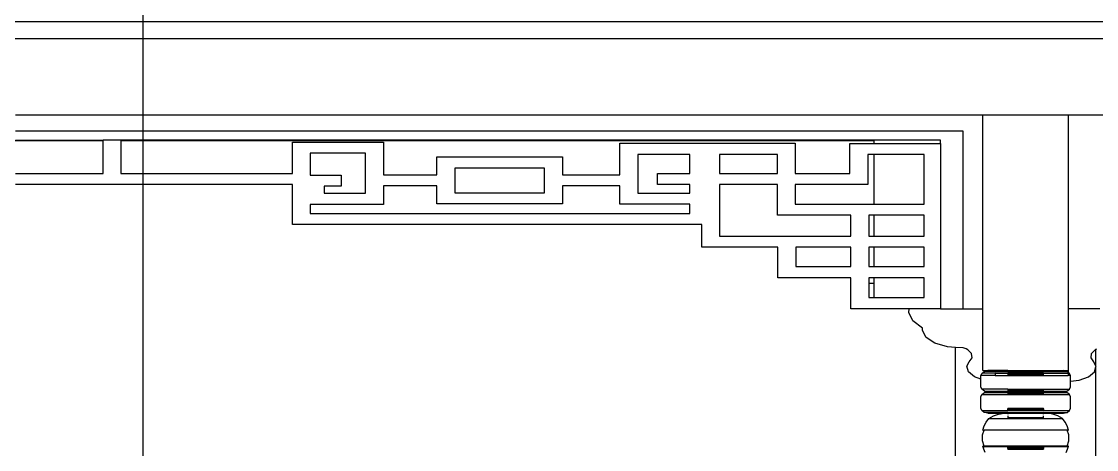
# Model space of a CAD drawing. Extents: x -24961 to 905641, y -154323 to 635957.
# Drawn here: x 409160 to 411422, y -140608 to -139708 of the extents above; entities that cross this region are included whole.
import ezdxf

# ---------------------------------------------------------------- set-up
doc = ezdxf.new("R2010")
doc.units = 0
doc.header["$LTSCALE"] = 1000
doc.header["$MEASUREMENT"] = 0
doc.layers.add('DIM_IDEN', color=3, linetype='Continuous')
doc.layers.add('DOTE', color=1, linetype='Continuous')

msp = doc.modelspace()

# ---------------------------------------------------------------- linework, layer by layer
for p, q in [((428053.6, -139744.5), (402953.6, -139744.5)), ((411182.8, -139904.5), (409146.8, -139904.5)), ((411182.8, -140312.1), (411182.8, -139904.5)), ((411362.8, -139904.5), (411182.8, -139904.5)), ((411362.8, -140312.1), (411362.8, -139904.5)), ((413410, -139904.5), (411362.8, -139904.5)), ((411141.2, -139938.6), (409146.8, -139938.6)), ((411141.2, -140312.1), (411141.2, -139938.6)), ((408961.9, -139957.9), (409331.6, -139957.9)), ((409146.8, -139957.4), (409331.6, -139957.4)), ((409331.6, -139957.9), (409331.6, -139957.4)), ((409369, -139957.4), (409331.6, -139957.4)), ((409331.6, -140027.3), (409331.6, -139957.9)), ((409369, -139957.4), (409369, -139957.9)), ((410953.6, -139957.4), (409369, -139957.4)), ((409369, -139957.9), (410953.6, -139957.9)), ((409369, -139957.9), (409369, -140027.3)), ((409729.8, -139961.5), (409921.2, -139961.5)), ((409729.8, -140027.3), (409729.8, -139961.5)), ((409921.2, -139961.5), (409921.2, -140030.1)), ((410419, -139963.7), (410787.9, -139963.7)), ((410419, -140030.1), (410419, -139963.7)), ((410787.9, -139963.7), (410787.9, -140027.2)), ((410903.1, -140027.2), (410903.1, -139964.2)), ((410903.1, -139964.2), (410953.6, -139964.2)), ((410953.6, -139957.4), (410953.6, -139957.9)), ((411093.4, -139957.4), (410953.6, -139957.4)), ((410953.6, -139957.9), (410953.6, -139964.2)), ((410953.6, -139964.2), (411093.4, -139964.2)), ((411093.4, -139964.2), (411093.4, -139957.4)), ((411093.4, -139964.2), (411093.4, -140312.1)), ((409767.2, -139984.9), (409767.2, -140030.9)), ((409883.8, -139984.9), (409767.2, -139984.9)), ((409883.8, -140069), (409883.8, -139984.9)), ((410033.9, -139992.4), (410297.8, -139992.4)), ((410033.9, -140030.1), (410033.9, -139992.4)), ((410297.8, -139992.4), (410297.8, -140030.1)), ((410456.4, -139987.1), (410456.4, -140068.4)), ((410565.8, -139987.1), (410456.4, -139987.1)), ((410565.8, -140027.2), (410565.8, -139987.1)), ((410628.8, -139987.1), (410628.8, -140027.2)), ((410750.5, -139987.1), (410628.8, -139987.1)), ((410750.5, -140027.2), (410750.5, -139987.1)), ((410940.5, -139987.7), (410940.5, -140050.6)), ((410953.6, -139987.7), (410940.5, -139987.7)), ((410953.6, -139987.7), (410953.6, -140091.6)), ((411059.5, -139987.7), (410953.6, -139987.7)), ((411059.5, -140091.6), (411059.5, -139987.7)), ((410071.3, -140015.9), (410071.3, -140067.7)), ((410260.4, -140015.9), (410071.3, -140015.9)), ((410260.4, -140067.7), (410260.4, -140015.9)), ((409146.8, -140027.3), (409331.6, -140027.3)), ((409369, -140027.3), (409729.8, -140027.3)), ((409767.2, -140030.9), (409832.7, -140030.9)), ((409832.7, -140030.9), (409832.7, -140054.3)), ((409921.2, -140030.1), (410033.9, -140030.1)), ((410297.8, -140030.1), (410419, -140030.1)), ((410497.7, -140027.2), (410565.8, -140027.2)), ((410497.7, -140050.6), (410497.7, -140027.2)), ((410628.8, -140027.2), (410750.5, -140027.2)), ((410787.9, -140027.2), (410903.1, -140027.2)), ((409729.8, -140050.8), (409146.8, -140050.8)), ((409729.8, -140134.6), (409729.8, -140050.8)), ((409796.8, -140054.3), (409796.8, -140069)), ((409832.7, -140054.3), (409796.8, -140054.3)), ((409796.8, -140069), (409883.8, -140069)), ((409921.2, -140053.5), (409921.2, -140092.5)), ((410033.9, -140053.5), (409921.2, -140053.5)), ((410033.9, -140091.2), (410033.9, -140053.5)), ((410071.3, -140067.7), (410260.4, -140067.7)), ((410297.8, -140053.5), (410297.8, -140091.2)), ((410419, -140053.5), (410297.8, -140053.5)), ((410419, -140091.8), (410419, -140053.5)), ((410456.4, -140068.4), (410565.8, -140068.4)), ((410565.8, -140050.6), (410497.7, -140050.6)), ((410565.8, -140068.4), (410565.8, -140050.6)), ((410628.8, -140050.6), (410628.8, -140159)), ((410750.5, -140050.6), (410628.8, -140050.6)), ((410750.5, -140115), (410750.5, -140050.6)), ((410787.9, -140050.6), (410787.9, -140091.6)), ((410940.5, -140050.6), (410787.9, -140050.6)), ((409767.2, -140092.5), (409767.2, -140111.2)), ((409921.2, -140092.5), (409767.2, -140092.5)), ((410297.8, -140091.2), (410033.9, -140091.2)), ((410565.8, -140091.8), (410419, -140091.8)), ((410565.8, -140111.2), (410565.8, -140091.8)), ((410787.9, -140091.6), (410953.6, -140091.6)), ((410953.6, -140091.6), (411059.5, -140091.6)), ((409767.2, -140111.2), (410565.8, -140111.2)), ((410905, -140115), (410750.5, -140115)), ((410905, -140159), (410905, -140115)), ((410942.5, -140115), (410942.5, -140159)), ((410953.6, -140115), (410942.5, -140115)), ((410953.6, -140115), (410953.6, -140159)), ((411059.5, -140115), (410953.6, -140115)), ((411059.5, -140159), (411059.5, -140115)), ((410591.4, -140134.6), (409729.8, -140134.6)), ((410591.4, -140182.5), (410591.4, -140134.6)), ((410628.8, -140159), (410905, -140159)), ((410942.5, -140159), (410953.6, -140159)), ((410953.6, -140159), (411059.5, -140159)), ((410751.4, -140182.5), (410591.4, -140182.5)), ((410751.4, -140246.6), (410751.4, -140182.5)), ((410788.8, -140182.5), (410788.8, -140223.1)), ((410905, -140182.5), (410788.8, -140182.5)), ((410905, -140223.1), (410905, -140182.5)), ((410942.5, -140182.5), (410942.5, -140223.1)), ((410953.6, -140182.5), (410942.5, -140182.5)), ((410953.6, -140182.5), (410953.6, -140223.1)), ((411059.5, -140182.5), (410953.6, -140182.5)), ((411059.5, -140223.1), (411059.5, -140182.5)), ((410788.8, -140223.1), (410905, -140223.1)), ((410942.5, -140223.1), (410953.6, -140223.1)), ((410953.6, -140223.1), (411059.5, -140223.1)), ((410905, -140246.6), (410751.4, -140246.6)), ((410905, -140257.9), (410905, -140246.6)), ((410942.5, -140246.6), (410942.5, -140257.9)), ((410953.6, -140246.6), (410942.5, -140246.6)), ((411059.5, -140246.6), (410953.6, -140246.6)), ((410953.6, -140246.6), (410953.6, -140257.9)), ((411059.5, -140288.3), (411059.5, -140246.6)), ((410905, -140307.9), (410905, -140257.9)), ((410942.5, -140257.9), (410953.6, -140257.9)), ((410942.5, -140257.9), (410942.5, -140288.3)), ((410953.6, -140257.9), (410953.6, -140288.3)), ((410942.5, -140288.3), (410953.6, -140288.3)), ((410953.6, -140288.3), (411059.5, -140288.3)), ((410905, -140312.1), (410905, -140307.9)), ((410953.6, -140312.1), (410905, -140312.1)), ((411027.4, -140312.1), (410953.6, -140312.1)), ((411027.1, -140319.4), (411027.4, -140312.1)), ((411093.4, -140312.1), (411027.4, -140312.1)), ((411093.4, -140312.1), (411141.2, -140312.1)), ((411141.2, -140312.1), (411182.8, -140312.1)), ((411182.8, -140441.6), (411182.8, -140312.1)), ((411428.9, -140312.1), (411362.8, -140312.1)), ((411362.8, -140441.6), (411362.8, -140312.1)), ((411035.6, -140337.1), (411027.1, -140319.4)), ((411055.9, -140352.4), (411035.6, -140337.1)), ((411055.8, -140357.4), (411055.9, -140352.4)), ((411063.4, -140372), (411055.8, -140357.4)), ((411081.8, -140384), (411063.4, -140372)), ((411108.3, -140391.6), (411081.8, -140384)), ((411124.8, -140392.9), (411108.3, -140391.6)), ((411124.8, -140934.1), (411124.8, -140392.9)), ((411140.9, -140394.1), (411124.8, -140392.9)), ((411147.5, -140395.7), (411140.9, -140394.1)), ((411151.4, -140398), (411147.5, -140395.7)), ((411159.1, -140405.9), (411151.4, -140398)), ((411159.9, -140414.7), (411159.1, -140405.9)), ((411410.3, -140414.7), (411411.1, -140405.9)), ((411411.1, -140405.9), (411418.7, -140398)), ((411418.7, -140398), (411420.7, -140396.8)), ((411420.7, -140396.8), (411422.6, -140395.7)), ((411420.7, -140432.1), (411420.7, -140396.8)), ((411149.1, -140432.7), (411153.7, -140423)), ((411153.7, -140423), (411159.9, -140414.7)), ((411416.5, -140423), (411410.3, -140414.7)), ((411420.7, -140432.1), (411416.5, -140423)), ((411152.6, -140444.5), (411149.1, -140432.7)), ((411165.1, -140454.8), (411152.6, -140444.5)), ((411178.7, -140452.1), (411181.3, -140447.2)), ((411178.7, -140459.7), (411178.7, -140452.1)), ((411208.5, -140452.1), (411178.7, -140452.1)), ((411181.3, -140447.2), (411186.3, -140443.6)), ((411208.5, -140447.2), (411181.3, -140447.2)), ((411182.8, -140441.6), (411192.8, -140441.6)), ((411186.3, -140443.6), (411192.8, -140441.6)), ((411208.5, -140443.6), (411186.3, -140443.6)), ((411208.5, -140441.6), (411192.8, -140441.6)), ((411208.5, -140441.6), (411208.5, -140443.6)), ((411235.3, -140441.6), (411208.5, -140441.6)), ((411208.5, -140443.6), (411235.3, -140443.6)), ((411208.5, -140447.2), (411208.5, -140452.1)), ((411208.5, -140447.2), (411235.3, -140447.2)), ((411208.5, -140452.1), (411235.3, -140452.1)), ((411235.3, -140441.6), (411235.3, -140443.6)), ((411235.3, -140441.6), (411310.3, -140441.6)), ((411235.3, -140443.6), (411310.3, -140443.6)), ((411235.3, -140447.2), (411235.3, -140447.7)), ((411310.3, -140447.2), (411235.3, -140447.2)), ((411235.3, -140447.7), (411310.3, -140447.7)), ((411235.3, -140447.7), (411235.3, -140449.4)), ((411235.3, -140449.4), (411310.3, -140449.4)), ((411235.3, -140449.4), (411235.3, -140452.1)), ((411235.3, -140452.1), (411310.3, -140452.1)), ((411310.3, -140443.6), (411310.3, -140441.6)), ((411310.3, -140441.6), (411352.7, -140441.6)), ((411310.3, -140443.6), (411359.3, -140443.6)), ((411310.3, -140447.7), (411310.3, -140447.2)), ((411310.3, -140447.2), (411362, -140447.2)), ((411310.3, -140449.4), (411310.3, -140447.7)), ((411310.3, -140452.1), (411310.3, -140449.4)), ((411310.3, -140452.1), (411362, -140452.1)), ((411359.3, -140443.6), (411352.7, -140441.6)), ((411352.7, -140441.6), (411362, -140441.6)), ((411362, -140445.6), (411359.3, -140443.6)), ((411362, -140441.6), (411362, -140445.6)), ((411362, -140441.6), (411362.8, -140441.6)), ((411364.2, -140447.2), (411362, -140445.6)), ((411362, -140447.2), (411362, -140452.1)), ((411362, -140447.2), (411364.2, -140447.2)), ((411366.8, -140452.1), (411362, -140452.1)), ((411366.8, -140452.1), (411364.2, -140447.2)), ((411366.8, -140464.2), (411366.8, -140452.1)), ((411405.2, -140454.8), (411417.6, -140444.5)), ((411417.6, -140444.5), (411420.7, -140433.6)), ((411421, -140432.7), (411420.7, -140432.1)), ((411420.7, -140433.6), (411421, -140432.7)), ((411420.7, -140934.1), (411420.7, -140433.6)), ((411178.7, -140459.7), (411165.1, -140454.8)), ((411178.7, -140475.7), (411178.7, -140459.7)), ((411180.8, -140480.9), (411178.7, -140475.7)), ((411364.7, -140480.9), (411366.8, -140475.7)), ((411366.8, -140464.2), (411385.6, -140461.9)), ((411366.8, -140475.7), (411366.8, -140464.2)), ((411385.6, -140461.9), (411405.2, -140454.8)), ((411178.7, -140496.9), (411180.7, -140491.7)), ((411178.7, -140520.6), (411178.7, -140496.9)), ((411180.7, -140491.7), (411185.8, -140487.9)), ((411180.7, -140491.7), (411235.3, -140491.7)), ((411185.8, -140484.7), (411180.8, -140480.9)), ((411235.3, -140480.9), (411180.8, -140480.9)), ((411192.8, -140486.4), (411185.8, -140484.7)), ((411185.8, -140484.7), (411235.3, -140484.7)), ((411185.8, -140487.9), (411192.8, -140486.4)), ((411185.8, -140487.9), (411235.3, -140487.9)), ((411235.3, -140486.4), (411192.8, -140486.4)), ((411235.3, -140480.9), (411235.3, -140480.9)), ((411235.3, -140480.9), (411310.3, -140480.9)), ((411235.3, -140480.9), (411235.3, -140483.8)), ((411235.3, -140480.9), (411310.3, -140480.9)), ((411235.3, -140483.8), (411310.3, -140483.8)), ((411235.3, -140483.8), (411235.3, -140484.7)), ((411235.3, -140484.7), (411310.3, -140484.7)), ((411235.3, -140486.4), (411235.3, -140487.9)), ((411310.3, -140486.4), (411235.3, -140486.4)), ((411235.3, -140487.9), (411235.3, -140489.5)), ((411235.3, -140487.9), (411310.3, -140487.9)), ((411235.3, -140489.5), (411310.3, -140489.5)), ((411235.3, -140489.5), (411235.3, -140491.7)), ((411235.3, -140491.7), (411310.3, -140491.7)), ((411310.3, -140480.9), (411310.3, -140480.9)), ((411310.3, -140483.8), (411310.3, -140480.9)), ((411310.3, -140480.9), (411364.7, -140480.9)), ((411310.3, -140484.7), (411310.3, -140483.8)), ((411310.3, -140484.7), (411359.7, -140484.7)), ((411310.3, -140487.9), (411310.3, -140486.4)), ((411310.3, -140486.4), (411352.7, -140486.4)), ((411310.3, -140489.5), (411310.3, -140487.9)), ((411310.3, -140487.9), (411359.7, -140487.9)), ((411310.3, -140491.7), (411310.3, -140489.5)), ((411310.3, -140491.7), (411364.8, -140491.7)), ((411352.7, -140486.4), (411359.7, -140484.7)), ((411359.7, -140487.9), (411352.7, -140486.4)), ((411359.7, -140484.7), (411364.7, -140480.9)), ((411364.8, -140491.7), (411359.7, -140487.9)), ((411366.8, -140496.9), (411364.8, -140491.7)), ((411366.8, -140520.6), (411366.8, -140496.9)), ((411180.6, -140525.9), (411178.7, -140520.6)), ((411235.3, -140520.6), (411235.3, -140521)), ((411235.3, -140521), (411310.3, -140521)), ((411235.3, -140521), (411235.3, -140522)), ((411235.3, -140522), (411310.3, -140522)), ((411235.3, -140522), (411235.3, -140522.1)), ((411235.3, -140525.9), (411235.3, -140522.1)), ((411235.3, -140522.1), (411310.3, -140522.1)), ((411310.3, -140521), (411310.3, -140520.6)), ((411310.3, -140522), (411310.3, -140521)), ((411310.3, -140522.1), (411310.3, -140522)), ((411310.3, -140522.1), (411310.3, -140525.9)), ((411364.9, -140525.9), (411366.8, -140520.6)), ((411185.7, -140529.7), (411180.6, -140525.9)), ((411180.6, -140525.9), (411235.3, -140525.9)), ((411192.8, -140531.2), (411185.7, -140529.7)), ((411235.3, -140529.7), (411185.7, -140529.7)), ((411189.7, -140549.9), (411195.4, -140542.2)), ((411192.8, -140531.2), (411227.2, -140531.2)), ((411195.4, -140542.2), (411204.9, -140536.9)), ((411195.4, -140542.2), (411235.3, -140542.2)), ((411204.9, -140536.9), (411215.6, -140533.2)), ((411215.6, -140533.2), (411227.2, -140531.2)), ((411227.2, -140531.2), (411235.3, -140531.2)), ((411310.3, -140525.9), (411235.3, -140525.9)), ((411235.3, -140529.7), (411235.3, -140530.8)), ((411310.3, -140529.7), (411235.3, -140529.7)), ((411235.3, -140530.8), (411310.3, -140530.8)), ((411235.3, -140530.8), (411235.3, -140531.2)), ((411235.3, -140531.2), (411235.3, -140533.2)), ((411235.3, -140531.2), (411310.3, -140531.2)), ((411235.3, -140536.9), (411235.3, -140540.1)), ((411235.3, -140540.1), (411310.3, -140540.1)), ((411235.3, -140540.1), (411235.3, -140542.2)), ((411235.3, -140542.2), (411310.3, -140542.2)), ((411310.3, -140525.9), (411364.9, -140525.9)), ((411310.3, -140530.8), (411310.3, -140529.7)), ((411310.3, -140529.7), (411359.8, -140529.7)), ((411310.3, -140531.2), (411310.3, -140530.8)), ((411310.3, -140533.2), (411310.3, -140531.2)), ((411310.3, -140531.2), (411318.4, -140531.2)), ((411310.3, -140540.1), (411310.3, -140536.9)), ((411310.3, -140542.2), (411310.3, -140540.1)), ((411310.3, -140542.2), (411350.1, -140542.2)), ((411329.9, -140533.2), (411318.4, -140531.2)), ((411318.4, -140531.2), (411352.7, -140531.2)), ((411340.6, -140536.9), (411329.9, -140533.2)), ((411350.1, -140542.2), (411340.6, -140536.9)), ((411355.8, -140549.9), (411350.1, -140542.2)), ((411352.7, -140531.2), (411359.8, -140529.7)), ((411359.8, -140529.7), (411364.9, -140525.9)), ((411182.2, -140577), (411185.5, -140566.7)), ((411182.6, -140566.7), (411185.5, -140558.1)), ((411182.6, -140566.7), (411185.5, -140566.7)), ((411185.5, -140558.1), (411189.7, -140549.9)), ((411360.1, -140566.7), (411185.5, -140566.7)), ((411360.1, -140558.1), (411355.8, -140549.9)), ((411362.9, -140566.7), (411360.1, -140558.1)), ((411363.3, -140577), (411360.1, -140566.7)), ((411360.1, -140566.7), (411362.9, -140566.7)), ((411182, -140589.5), (411182.2, -140577)), ((411185.1, -140600.3), (411182, -140589.5)), ((411360.4, -140600.3), (411363.5, -140589.5)), ((411363.5, -140589.5), (411363.3, -140577)), ((411185.1, -140600.3), (411182.6, -140600.3)), ((411182.6, -140600.3), (411185.5, -140601.8)), ((411184.8, -140607.2), (411182.6, -140600.3)), ((411187.8, -140613.9), (411184.8, -140607.2)), ((411185.5, -140601.8), (411185.1, -140600.3)), ((411360.4, -140600.3), (411185.1, -140600.3)), ((411235.3, -140601.8), (411185.5, -140601.8)), ((411235.3, -140601.8), (411235.3, -140602.6)), ((411310.3, -140601.8), (411235.3, -140601.8)), ((411235.3, -140602.6), (411310.3, -140602.6)), ((411235.3, -140602.6), (411310.3, -140602.6)), ((411235.3, -140602.6), (411235.3, -140603.3)), ((411235.3, -140602.6), (411235.3, -140602.6)), ((411235.3, -140603.3), (411310.3, -140603.3)), ((411235.3, -140603.3), (411235.3, -140603.4)), ((411235.3, -140603.4), (411310.3, -140603.4)), ((411235.3, -140604.2), (411235.3, -140603.4)), ((411235.3, -140604.2), (411310.3, -140604.2)), ((411235.3, -140604.2), (411235.3, -140605.1)), ((411235.3, -140605.1), (411310.3, -140605.1)), ((411235.3, -140605.1), (411235.3, -140605.4)), ((411235.3, -140605.4), (411310.3, -140605.4)), ((411235.3, -140606), (411235.3, -140605.4)), ((411235.3, -140606), (411310.3, -140606)), ((411235.3, -140606.3), (411235.3, -140606)), ((411235.3, -140606.3), (411310.3, -140606.3)), ((411235.3, -140607), (411235.3, -140606.3)), ((411235.3, -140607), (411310.3, -140607)), ((411235.3, -140607.1), (411235.3, -140607)), ((411235.3, -140607.1), (411310.3, -140607.1)), ((411235.3, -140607.1), (411235.3, -140607.2)), ((411310.3, -140602.6), (411310.3, -140601.8)), ((411360, -140601.8), (411310.3, -140601.8)), ((411310.3, -140603.3), (411310.3, -140602.6)), ((411310.3, -140602.6), (411310.3, -140602.6)), ((411310.3, -140603.4), (411310.3, -140603.3)), ((411310.3, -140603.4), (411310.3, -140604.2)), ((411310.3, -140605.1), (411310.3, -140604.2)), ((411310.3, -140605.4), (411310.3, -140605.1)), ((411310.3, -140605.4), (411310.3, -140606)), ((411310.3, -140606), (411310.3, -140606.3)), ((411310.3, -140606.3), (411310.3, -140607)), ((411310.3, -140607), (411310.3, -140607.1)), ((411310.3, -140607.2), (411310.3, -140607.1)), ((411357.7, -140613.9), (411360.7, -140607.2)), ((411362.9, -140600.3), (411360, -140601.8)), ((411360, -140601.8), (411360.4, -140600.3)), ((411362.9, -140600.3), (411360.4, -140600.3)), ((411360.7, -140607.2), (411362.9, -140600.3))]:
    msp.add_line(p, q)
at = {"layer": 'DIM_IDEN', "linetype": 'Continuous'}
msp.add_line((409415, -130695.7), (409415, -149690.2), dxfattribs=at)
at = {"layer": 'DOTE'}
msp.add_line((393730.1, -139707.9), (442830.8, -139707.9), dxfattribs=at)

doc.saveas('drawing.dxf')
